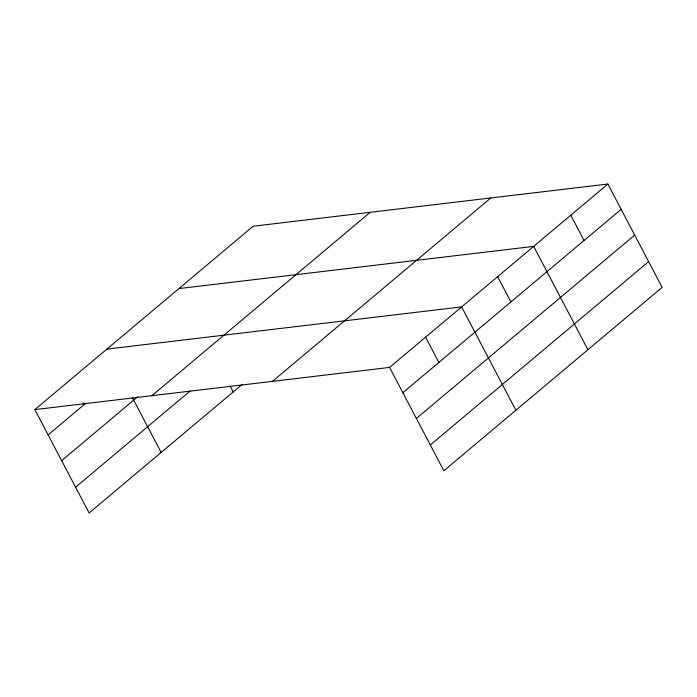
<?xml version="1.0" encoding="UTF-8"?>
<svg xmlns="http://www.w3.org/2000/svg" width="697" height="697" viewBox="0 0 697 697"><rect width="100%" height="100%" fill="white"/><g stroke="black" fill="none" stroke-linecap="round" stroke-linejoin="round"><path stroke-width="1.05" d="M34.85 409.618L253.159 226.229L607.889 184.034L662.15 287.382L443.841 470.771L389.579 367.415L34.85 409.618L89.111 512.966L242.268 384.317M48.128 434.902L85.783 403.267M61.65 460.665L137.788 396.706M151.911 395.687L370.22 212.306M75.59 487.203L190.203 390.93M272.518 381.337L490.827 197.957M389.579 367.415L607.889 184.034M402.849 392.699L621.166 209.318M416.379 418.461L634.688 235.081M430.31 445.008L648.628 261.619M178.937 288.584L533.667 246.381L587.919 349.737M106.894 349.101L461.623 306.898L515.885 410.254M570.773 215.207L584.051 240.491M497.641 276.639L510.918 301.923M425.597 337.156L438.875 362.44M230.193 386.208L233.199 391.932M132.186 397.281L161.155 452.449M83.161 402.77L84.145 404.643"/></g></svg>
